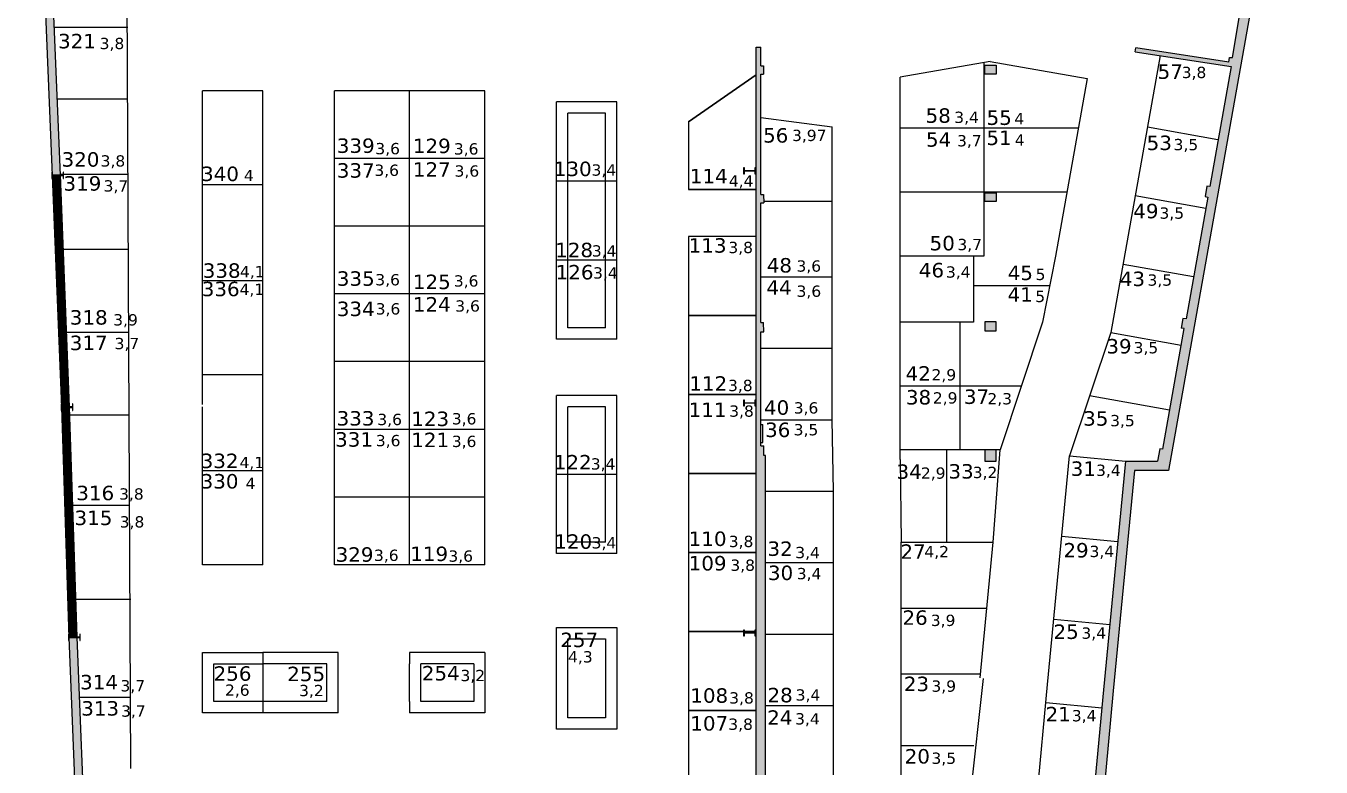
# Model space of a CAD drawing. Extents: x -21354 to 15991, y -13146 to -3381.
# Drawn here: x 12346 to 15786, y -11123 to -9153 of the extents above; entities that cross this region are included whole.
import ezdxf

# ---------------------------------------------------------------- set-up
doc = ezdxf.new("R2010")
doc.units = 0
doc.header["$LTSCALE"] = 100
doc.header["$MEASUREMENT"] = 0
for name, color, linetype in [('1 - AREA', 2, 'CONTINUOUS'), ('4 - DIVISORIA', 4, 'CONTINUOUS'), ('4 - HACHURA PAREDE', 251, 'CONTINUOUS'), ('4 - P01', 1, 'CONTINUOUS'), ('4 - P02', 2, 'CONTINUOUS'), ('4 - P04', 4, 'CONTINUOUS'), ('4 - P05', 5, 'CONTINUOUS'), ('4 - P06', 6, 'CONTINUOUS'), ('4 - SIMBOLOS', 2, 'CONTINUOUS'), ('5 - NUMERAÇÃO', 1, 'CONTINUOUS')]:
    doc.layers.add(name, color=color, linetype=linetype)
doc.styles.add('NUMERAÇAO', font='verdana.TTF', dxfattribs={"height": 30})
doc.styles.add('NUMERAÇÃO', font='verdana.TTF', dxfattribs={"height": 30})
pattern_1 = [(45, (4783.79726, -12923.57572), (-0.0883883476, 0.0883883476), [])]

msp = doc.modelspace()

# ---------------------------------------------------------------- hatches: boundary and pattern name
at = {"layer": '4 - HACHURA PAREDE', "ltscale": 0.2}
h = msp.add_hatch(dxfattribs=at)
h.set_pattern_fill('ANSI31', color=256, style=0)
h.set_pattern_definition(pattern_1)
h.paths.add_polyline_path([(12367.5, -7739), (12378.5, -7739), (12378.5, -7730), (12606.4, -7730), (12606.4, -7705), (12582.4, -7705), (12582.4, -7710), (12346.5, -7710), (12367.5, -8316.5), (12387.5, -8316.5)])
h.paths.add_polyline_path([(12391.5, -8934.5), (12411.5, -8934.5), (12387.5, -8317.5), (12367.5, -8317.5)])
h.paths.add_polyline_path([(12411.5, -8935.5), (12391.5, -8935.5), (12417.5, -9549.5), (12437.5, -9549.5)])
at = {"layer": '4 - HACHURA PAREDE'}
h = msp.add_hatch(color=256, dxfattribs=at)
h.paths.add_polyline_path([(15629.4, -8940.1), (15396.6, -8865.5), (15611.4, -8865.5), (15600.7, -8930.9), (15629.4, -8940.1), (15785.7, -8057.3), (15251.2, -8057.3), (15251.2, -8077.3), (15740.2, -8077.3), (15690.7, -8380.3), (15406.2, -8380.3), (15406.2, -8260.3), (15391.2, -8260.3), (15391.2, -8380.3), (15271.2, -8380.3), (15271.2, -8364.3), (15251.2, -8364.3), (15251.2, -8404.3), (15271.2, -8404.3), (15271.2, -8395.3), (15391.2, -8395.3), (15391.2, -8515.3), (15406.2, -8515.3), (15406.2, -8395.3), (15656.2, -8395.3), (15656.2, -8591), (15614.4, -8847.3), (15251.2, -8847.3), (15251.2, -8847.3), (15088.2, -8857.5), (15109.5, -8920), (15242.8, -8920), (15242.8, -9067.3), (15251.5, -9068.7), (15346.6, -9084.2), (15349, -9069.4), (15257.7, -9054.5), (15257.7, -8930), (15325.9, -8930), (15346.7, -8870.5), (15456.8, -8905.8), (15428, -9082.3), (15418.1, -9080.7), (15415.7, -9095.5), (15490.7, -9107.8), (15493.1, -9093), (15447.7, -9085.6), (15476.1, -8912), (15597.4, -8950.9), (15572.1, -9105.9), (15562.2, -9104.3), (15559.8, -9119.1), (15569.6, -9120.7), (15550.7, -9236.8), (15542.6, -9236.8), (15540.5, -9249.3), (15293.3, -9211), (15291.7, -9221.3), (15546.7, -9260.8), (15489.8, -9579.8), (15482.4, -9578.5), (15477.4, -9606.5), (15484.8, -9607.9), (15427, -9931.7), (15418.6, -9930.3), (15414.1, -9955.8), (15422.4, -9957.3), (15365.2, -10277.8), (15357.4, -10276.4), (15351.4, -10309.8), (15267.6, -10309.8), (15209, -10917.3), (15115, -11917.3), (15033, -12864.3), (15032.7, -12864.3), (15002, -12864.3), (15002, -12932.3), (15052.2, -12932.3), (15139.9, -11919.5), (15233.9, -10919.6), (15290.3, -10334.8), (15380.5, -10334.8)])
h.paths.add_polyline_path([(15311.7, -8910.1), (15271.2, -8910.1), (15271.2, -8865.5), (15327.3, -8865.5)], flags=16)
for points in [[(14298, -9209), (14285.5, -9209), (14285.5, -12719), (14310.5, -12719), (14310.5, -10294.8), (14306, -10294.8), (14306, -10268.8), (14298, -10268.8), (14298, -9965.8), (14305.5, -9965.8), (14305, -9940.8), (14298, -9940.8), (14298, -9623.3), (14305.5, -9623.3), (14305.3, -9601.3), (14298, -9601.3), (14298, -9280.8), (14305, -9280.8), (14305.2, -9258.8), (14298, -9258.8)], [(13641.5, -11391.5), (12516.5, -11391.5), (12516.5, -11374), (12505.5, -11374), (12481.5, -10778.5), (12461.5, -10778.5), (12487, -11411.5), (13643.8, -11411.5), (13659.5, -12163), (13679.5, -12163), (13663.5, -11395), (13642.5, -11395), (13642.5, -11403), (13641.5, -11403)]]:
    msp.add_hatch(color=256, dxfattribs=at).paths.add_polyline_path(points)
h = msp.add_hatch(color=256, dxfattribs=at)
h.paths.add_polyline_path([(14922.5, -9256.8), (14893, -9256.8), (14893, -9280.8), (14922.5, -9280.8)])
h.paths.add_polyline_path([(14922.5, -9596.3), (14893, -9596.3), (14893, -9619.8), (14922.5, -9619.8)])
h.paths.add_polyline_path([(14922.5, -9939.8), (14893, -9939.8), (14893, -9962.8), (14922.5, -9962.8)])
h.paths.add_polyline_path([(14922.5, -10279.8), (14893, -10279.8), (14893, -10309.3), (14922.5, -10309.3)])
at = {"layer": '4 - HACHURA PAREDE', "ltscale": 0.2}
h = msp.add_hatch(dxfattribs=at)
h.set_pattern_fill('ANSI31', color=256, style=0)
h.set_pattern_definition(pattern_1)
h.paths.add_polyline_path([(12461.5, -10166.5), (12441.5, -10166.5), (12461.5, -10777.5), (12481.5, -10777.5)])
h.paths.add_polyline_path([(12437.5, -9550.5), (12417.5, -9550.5), (12441.5, -10165.5), (12461.5, -10165.5)])

# ---------------------------------------------------------------- linework, layer by layer
at = {"layer": '4 - DIVISORIA', "ltscale": 0.2}
for p, q in [((12975.5, -9575), (12815.5, -9575)), ((12975.5, -9830), (12815.5, -9830))]:
    msp.add_line(p, q, dxfattribs=at)
at = {"layer": '4 - DIVISORIA'}
for p, q in [((13915.5, -9565), (13755.5, -9565)), ((13915.5, -9775), (13755.5, -9775)), ((12975.5, -10080), (12815.5, -10080)), ((12975.5, -10335), (12815.5, -10335)), ((13915.5, -10345), (13755.5, -10345)), ((12975.5, -10818.3), (12975.5, -10978.3))]:
    msp.add_line(p, q, dxfattribs=at)
at = {"layer": '4 - P01'}
msp.add_lwpolyline([(13785.5, -10781.5), (13885.5, -10781.5), (13885.5, -10991.5), (13785.5, -10991.5)], close=True, dxfattribs=at)
at = {"layer": '4 - P02'}
for p, q in [((12625.5, -11126.6), (12611.8, -8266.5)), ((14906.7, -9247.3), (14667.7, -9289.4)), ((14906.7, -9247.3), (15164.8, -9292.8)), ((15358.6, -9231.8), (15227.2, -9967.7)), ((14105.5, -9407.5), (14285.5, -9282.5)), ((14667.7, -10304.8), (14667.7, -9289.4)), ((15164.8, -9292.8), (15080.6, -9764.8)), ((12815.5, -10158.9), (12815.5, -9325)), ((12975.5, -10165), (12975.5, -9325)), ((13165.5, -10585), (13165.5, -9325)), ((13565.5, -9325), (13165.5, -9325)), ((13565.5, -10585), (13565.5, -9325)), ((13755.5, -9985), (13755.5, -9355)), ((13915.5, -9355), (13755.5, -9355)), ((13785.5, -9955), (13785.5, -9385)), ((13885.5, -9385), (13785.5, -9385)), ((13885.5, -9955), (13885.5, -9385)), ((13915.5, -9985), (13915.5, -9355)), ((14105.5, -9407.5), (14105.5, -9587.5)), ((14487.7, -10199.3), (14487.7, -9421)), ((14105.5, -9712.5), (14105.5, -12752.5)), ((15080.6, -9764.8), (15046.1, -9939.8)), ((13885.5, -9955), (13785.5, -9955)), ((15046.1, -9939.8), (14933.4, -10279.8)), ((15227.2, -9967.7), (15117.9, -10295.4)), ((13915.5, -9985), (13755.5, -9985)), ((13755.5, -10555), (13755.5, -10135)), ((13915.5, -10135), (13755.5, -10135)), ((13915.5, -10555), (13915.5, -10135)), ((12815.5, -10585), (12815.5, -10165)), ((12975.5, -10585), (12975.5, -10165)), ((13785.5, -10525), (13785.5, -10165)), ((13885.5, -10165), (13785.5, -10165)), ((13885.5, -10525), (13885.5, -10165)), ((14298, -10212.3), (14303, -10212.3)), ((14303, -10259.8), (14303, -10212.3)), ((14490.7, -10389.3), (14487.7, -10199.3)), ((14298, -10259.8), (14303, -10259.8)), ((14915, -10524.8), (14933.4, -10279.8)), ((14667.7, -10304.8), (14670.7, -10524.8)), ((15059.3, -10903.1), (15117.9, -10295.4)), ((14490.7, -11149.3), (14490.7, -10389.3)), ((13915.5, -10555), (13755.5, -10555)), ((13885.5, -10525), (13785.5, -10525)), ((14670.7, -11459.8), (14670.7, -10524.8)), ((14880.2, -10885.8), (14915, -10524.8)), ((12975.5, -10585), (12815.5, -10585)), ((13565.5, -10585), (13165.5, -10585)), ((13175.5, -10818.3), (12975.5, -10818.3)), ((13175.5, -10978.3), (13175.5, -10818.3)), ((13565.5, -10818.3), (13365.5, -10818.3)), ((13365.5, -10818.3), (13365.5, -10848.3)), ((13565.5, -10818.3), (13565.5, -10978.3)), ((12845.5, -10848.3), (12975.5, -10848.3)), ((12845.5, -10948.3), (12845.5, -10848.3)), ((13145.5, -10848.3), (12975.5, -10848.3)), ((13145.5, -10948.3), (13145.5, -10848.3)), ((13365.5, -10948.3), (13365.5, -10848.3)), ((13535.5, -10848.3), (13395.5, -10848.3)), ((13395.5, -10948.3), (13395.5, -10848.3)), ((13535.5, -10848.3), (13535.5, -10948.3)), ((14826.2, -11459.8), (14889.1, -10887.1)), ((14965.3, -11903.8), (15059.3, -10903.1)), ((12975.5, -10948.3), (12845.5, -10948.3)), ((13145.5, -10948.3), (12975.5, -10948.3)), ((13365.5, -10948.3), (13365.5, -10978.3)), ((13535.5, -10948.3), (13395.5, -10948.3)), ((13175.5, -10978.3), (12975.5, -10978.3)), ((13565.5, -10978.3), (13365.5, -10978.3))]:
    msp.add_line(p, q, dxfattribs=at)
at = {"layer": '4 - P02', "ltscale": 0.2}
for p, q in [((12975.5, -9325), (12815.5, -9325)), ((14298, -9396), (14487.7, -9421))]:
    msp.add_line(p, q, dxfattribs=at)
at = {"layer": '4 - P02'}
for points in [[(13755.5, -10751.5), (13915.5, -10751.5), (13915.5, -11021.5), (13755.5, -11021.5)], [(12815.5, -10818.3), (12975.5, -10818.3), (12975.5, -10978.3), (12815.5, -10978.3)]]:
    msp.add_lwpolyline(points, close=True, dxfattribs=at)
at = {"layer": '4 - P04'}
for p, q in [((12420.5, -9156.5), (12617.2, -9156.5)), ((14889.7, -9250.3), (14889.7, -9764.8)), ((12428.1, -9346.5), (12617, -9346.5)), ((13365.5, -10585), (13365.5, -9325)), ((15324.7, -9421.3), (15511.8, -9454.7)), ((15141.3, -9424.8), (14667.7, -9424.8)), ((13565.5, -9505), (13165.5, -9505)), ((12436.5, -9546.5), (12617.9, -9546.5)), ((14285.5, -9587.5), (14105.5, -9587.5)), ((15110.9, -9594.8), (14667.7, -9594.8)), ((14305.5, -9619), (14487.7, -9619)), ((15292.2, -9603.5), (15479.3, -9636.8)), ((13565.5, -9685), (13165.5, -9685)), ((14285.5, -9712.5), (14105.5, -9712.5)), ((12444.8, -9746.5), (12618.9, -9746.5)), ((14889.7, -9764.8), (14667.7, -9764.8)), ((14862.7, -9764.8), (14862.7, -9939.8)), ((15259.7, -9785.6), (15446.8, -9819)), ((14297.7, -9819.3), (14487.7, -9819.3)), ((13565.5, -9865), (13165.5, -9865)), ((14862.7, -9842.3), (15065.3, -9842.3)), ((14285.5, -9922.5), (14105.5, -9922.5)), ((12453.4, -9966.5), (12619.9, -9966.5)), ((14862.7, -9939.8), (14667.7, -9939.8)), ((14827.7, -10279.8), (14827.7, -9939.8)), ((15227.2, -9967.7), (15414.3, -10001.1)), ((14297.7, -10009.3), (14487.7, -10009.3)), ((13565.5, -10045), (13165.5, -10045)), ((14990.1, -10109.8), (14667.7, -10109.8)), ((14285.5, -10132.5), (14105.5, -10132.5)), ((15170.9, -10135.4), (15383.5, -10173.4)), ((12461.9, -10186.5), (12621, -10186.5)), ((14297.7, -10199.3), (14487.7, -10199.3)), ((13565.5, -10225), (13165.5, -10225)), ((14933.4, -10279.8), (14667.7, -10279.8)), ((14790.7, -10279.8), (14790.7, -10524.8)), ((15117.9, -10295.4), (15267.2, -10309.8)), ((14285.5, -10342.5), (14105.5, -10342.5)), ((13565.5, -10405), (13165.5, -10405)), ((14310.7, -10389.3), (14490.7, -10389.3)), ((12470, -10426.5), (12622.1, -10426.5)), ((15096.4, -10508.9), (15245.7, -10522.9)), ((14285.5, -10552.5), (14105.5, -10552.5)), ((14670.7, -10524.8), (14915, -10524.8)), ((14310.7, -10579.3), (14490.7, -10579.3)), ((12478.2, -10676.5), (12625.5, -10676.5)), ((14670.7, -10699.8), (14898.6, -10699.8)), ((15075.6, -10729.9), (15224.9, -10744)), ((14285.5, -10762.5), (14105.5, -10762.5)), ((14310.7, -10769.3), (14490.7, -10769.3)), ((14670.7, -10874.8), (14881.2, -10874.8)), ((12487.9, -10936.5), (12625.5, -10936.5)), ((14310.7, -10959.3), (14490.7, -10959.3)), ((15054.8, -10951), (15204.2, -10965)), ((14285.5, -10972.5), (14105.5, -10972.5)), ((14670.7, -11064.8), (14863.3, -11064.8))]:
    msp.add_line(p, q, dxfattribs=at)
at = {"layer": '4 - P05'}
for points in [[(12445.5, -9550.5), (12445.5, -9558.5), (12446.5, -9558.5), (12446.5, -9541.5), (12445.5, -9541.5), (12445.5, -9549.5), (12416.5, -9549.5), (12416.5, -9541.5), (12415.5, -9541.5), (12415.5, -9558.5), (12416.5, -9558.5), (12416.5, -9550.5)], [(12445.5, -9550.5), (12445.5, -9558.5), (12446.5, -9558.5), (12446.5, -9541.5), (12445.5, -9541.5), (12445.5, -9549.5), (12416.5, -9549.5), (12416.5, -9541.5), (12415.5, -9541.5), (12415.5, -9558.5), (12416.5, -9558.5), (12416.5, -9550.5)], [(14254, -9538.5), (14254, -9546.5), (14253, -9546.5), (14253, -9529.5), (14254, -9529.5), (14254, -9537.5), (14283, -9537.5), (14283, -9529.5), (14284, -9529.5), (14284, -9546.5), (14283, -9546.5), (14283, -9538.5)], [(14253, -9529.5), (14254, -9529.5), (14254, -9537.5), (14283, -9537.5), (14283, -9529.5), (14284, -9529.5), (14284, -9546.5), (14283, -9546.5), (14283, -9538.5), (14254, -9538.5), (14254, -9546.5), (14253, -9546.5)], [(14253, -9529.5), (14254, -9529.5), (14254, -9537.5), (14283, -9537.5), (14283, -9529.5), (14284, -9529.5), (14284, -9546.5), (14283, -9546.5), (14283, -9538.5), (14254, -9538.5), (14254, -9546.5), (14253, -9546.5)], [(14253, -9529.5), (14254, -9529.5), (14254, -9537.5), (14283, -9537.5), (14283, -9529.5), (14284, -9529.5), (14284, -9546.5), (14283, -9546.5), (14283, -9538.5), (14254, -9538.5), (14254, -9546.5), (14253, -9546.5)], [(14253, -9529.5), (14254, -9529.5), (14254, -9537.5), (14283, -9537.5), (14283, -9529.5), (14284, -9529.5), (14284, -9546.5), (14283, -9546.5), (14283, -9538.5), (14254, -9538.5), (14254, -9546.5), (14253, -9546.5)], [(14253, -9529.5), (14254, -9529.5), (14254, -9537.5), (14283, -9537.5), (14283, -9529.5), (14284, -9529.5), (14284, -9546.5), (14283, -9546.5), (14283, -9538.5), (14254, -9538.5), (14254, -9546.5), (14253, -9546.5)], [(14253, -9529.5), (14254, -9529.5), (14254, -9537.5), (14283, -9537.5), (14283, -9529.5), (14284, -9529.5), (14284, -9546.5), (14283, -9546.5), (14283, -9538.5), (14254, -9538.5), (14254, -9546.5), (14253, -9546.5)], [(14253, -9529.5), (14254, -9529.5), (14254, -9537.5), (14283, -9537.5), (14283, -9529.5), (14284, -9529.5), (14284, -9546.5), (14283, -9546.5), (14283, -9538.5), (14254, -9538.5), (14254, -9546.5), (14253, -9546.5)], [(14254, -9538.5), (14254, -9546.5), (14253, -9546.5), (14253, -9529.5), (14254, -9529.5), (14254, -9537.5), (14283, -9537.5), (14283, -9529.5), (14284, -9529.5), (14284, -9546.5), (14283, -9546.5), (14283, -9538.5)], [(14253, -9529.5), (14254, -9529.5), (14254, -9537.5), (14283, -9537.5), (14283, -9529.5), (14284, -9529.5), (14284, -9546.5), (14283, -9546.5), (14283, -9538.5), (14254, -9538.5), (14254, -9546.5), (14253, -9546.5)], [(14253, -9529.5), (14254, -9529.5), (14254, -9537.5), (14283, -9537.5), (14283, -9529.5), (14284, -9529.5), (14284, -9546.5), (14283, -9546.5), (14283, -9538.5), (14254, -9538.5), (14254, -9546.5), (14253, -9546.5)], [(14253, -9529.5), (14254, -9529.5), (14254, -9537.5), (14283, -9537.5), (14283, -9529.5), (14284, -9529.5), (14284, -9546.5), (14283, -9546.5), (14283, -9538.5), (14254, -9538.5), (14254, -9546.5), (14253, -9546.5)], [(14253, -9529.5), (14254, -9529.5), (14254, -9537.5), (14283, -9537.5), (14283, -9529.5), (14284, -9529.5), (14284, -9546.5), (14283, -9546.5), (14283, -9538.5), (14254, -9538.5), (14254, -9546.5), (14253, -9546.5)], [(14253, -9529.5), (14254, -9529.5), (14254, -9537.5), (14283, -9537.5), (14283, -9529.5), (14284, -9529.5), (14284, -9546.5), (14283, -9546.5), (14283, -9538.5), (14254, -9538.5), (14254, -9546.5), (14253, -9546.5)], [(14253, -9529.5), (14254, -9529.5), (14254, -9537.5), (14283, -9537.5), (14283, -9529.5), (14284, -9529.5), (14284, -9546.5), (14283, -9546.5), (14283, -9538.5), (14254, -9538.5), (14254, -9546.5), (14253, -9546.5)], [(14253, -9529.5), (14254, -9529.5), (14254, -9537.5), (14283, -9537.5), (14283, -9529.5), (14284, -9529.5), (14284, -9546.5), (14283, -9546.5), (14283, -9538.5), (14254, -9538.5), (14254, -9546.5), (14253, -9546.5)], [(12470, -10166.5), (12470, -10174.5), (12471, -10174.5), (12471, -10157.5), (12470, -10157.5), (12470, -10165.5), (12441, -10165.5), (12441, -10157.5), (12440, -10157.5), (12440, -10174.5), (12441, -10174.5), (12441, -10166.5)], [(14254, -10155.5), (14254, -10163.5), (14253, -10163.5), (14253, -10146.5), (14254, -10146.5), (14254, -10154.5), (14283, -10154.5), (14283, -10146.5), (14284, -10146.5), (14284, -10163.5), (14283, -10163.5), (14283, -10155.5)], [(14254, -10155.5), (14254, -10163.5), (14253, -10163.5), (14253, -10146.5), (14254, -10146.5), (14254, -10154.5), (14283, -10154.5), (14283, -10146.5), (14284, -10146.5), (14284, -10163.5), (14283, -10163.5), (14283, -10155.5)], [(14254, -10766.5), (14254, -10774.5), (14253, -10774.5), (14253, -10757.5), (14254, -10757.5), (14254, -10765.5), (14283, -10765.5), (14283, -10757.5), (14284, -10757.5), (14284, -10774.5), (14283, -10774.5), (14283, -10766.5)], [(14254, -10766.5), (14254, -10774.5), (14253, -10774.5), (14253, -10757.5), (14254, -10757.5), (14254, -10765.5), (14283, -10765.5), (14283, -10757.5), (14284, -10757.5), (14284, -10774.5), (14283, -10774.5), (14283, -10766.5)], [(12489.5, -10778.5), (12489.5, -10786.5), (12490.5, -10786.5), (12490.5, -10769.5), (12489.5, -10769.5), (12489.5, -10777.5), (12460.5, -10777.5), (12460.5, -10769.5), (12459.5, -10769.5), (12459.5, -10786.5), (12460.5, -10786.5), (12460.5, -10778.5)]]:
    msp.add_lwpolyline(points, close=True, dxfattribs=at)
at = {"layer": '4 - P06'}
for p, q in [((15785.7, -8057.3), (15380.5, -10334.8)), ((12417.5, -9550.3), (12391.5, -8935.3)), ((15550.7, -9236.8), (15569.6, -9120.7)), ((14285.5, -12752.5), (14285.5, -9209)), ((14285.5, -9209), (14298, -9209)), ((14298, -9258.8), (14298, -9209)), ((15291.7, -9221.3), (15293.3, -9211)), ((15540.5, -9249.3), (15293.3, -9211)), ((15291.7, -9221.3), (15546.7, -9260.8)), ((15540.5, -9249.3), (15542.6, -9236.8)), ((15542.6, -9236.8), (15550.7, -9236.8)), ((14298, -9258.8), (14305.2, -9258.8)), ((14298, -9280.8), (14305, -9280.8)), ((14298, -9601.3), (14298, -9280.8)), ((14305.2, -9258.8), (14305, -9280.8)), ((15546.7, -9260.8), (15489.8, -9579.8)), ((12441.5, -10166.2), (12417.5, -9550.3)), ((14298, -9601.3), (14305.3, -9601.3)), ((14298, -9623.3), (14305.5, -9623.3)), ((14298, -9940.8), (14298, -9623.3)), ((14305.3, -9601.3), (14305.5, -9623.3)), ((14298, -9940.8), (14305, -9940.8)), ((14298, -9965.8), (14305.5, -9965.8)), ((14298, -10268.8), (14298, -9965.8)), ((14305.5, -9965.8), (14305, -9940.8)), ((15365.2, -10277.8), (15422.4, -9957.3)), ((12461.5, -10778.2), (12441.5, -10166.2)), ((14298, -10268.8), (14306, -10268.8)), ((14306, -10294.8), (14306, -10268.8)), ((14310.5, -10294.8), (14306, -10294.8)), ((14310.5, -12752.5), (14310.5, -10294.8)), ((15290.3, -10334.8), (15233.9, -10919.6)), ((15380.5, -10334.8), (15290.3, -10334.8)), ((12487, -11411.5), (12461.5, -10778.2)), ((15233.9, -10919.6), (15139.9, -11919.5))]:
    msp.add_line(p, q, dxfattribs=at)
for points in [[(12367.5, -7739), (12387.5, -8316.5), (12411.5, -8934.5), (12437.5, -9549.5), (12461.5, -10165.5), (12481.5, -10777.5), (12505.5, -11374)], [(15489.8, -9579.8), (15482.4, -9578.5), (15477.4, -9606.5), (15484.8, -9607.9)], [(15484.8, -9607.9), (15427, -9931.7)], [(15418.6, -9930.3), (15414.1, -9955.8)], [(15427, -9931.7), (15418.6, -9930.3)], [(15422.4, -9957.3), (15414.1, -9955.8)], [(15365.2, -10277.8), (15357.4, -10276.4), (15351.4, -10309.8)], [(15033, -12864.3), (15115, -11917.3), (15209, -10917.3), (15267.6, -10309.8), (15351.4, -10309.8)]]:
    msp.add_lwpolyline(points, dxfattribs=at)
for points in [[(14922.5, -9280.8), (14893, -9280.8), (14893, -9256.8), (14922.5, -9256.8)], [(14922.5, -9619.8), (14893, -9619.8), (14893, -9596.3), (14922.5, -9596.3)], [(14893, -9939.3), (14893, -9962.8), (14922.5, -9962.8), (14922.5, -9939.3)], [(14893, -10279.8), (14893, -10309.3), (14922.5, -10309.3), (14922.5, -10279.8)]]:
    msp.add_lwpolyline(points, close=True, dxfattribs=at)
at = {"layer": '4 - SIMBOLOS'}
for points in [[(14285.5, -9282.5), (14105.5, -9407.5), (14105.5, -9587.5), (14285.5, -9587.5)], [(14253, -9529.5), (14254, -9529.5), (14254, -9537.5), (14283, -9537.5), (14283, -9529.5), (14284, -9529.5), (14284, -9546.5), (14283, -9546.5), (14283, -9538.5), (14254, -9538.5), (14254, -9546.5), (14253, -9546.5)], [(14285.5, -9712.5), (14105.5, -9712.5), (14105.5, -9922.5), (14285.5, -9922.5)], [(14285.5, -9922.5), (14105.5, -9922.5), (14105.5, -10132.5), (14285.5, -10132.5)], [(14285.5, -10132.5), (14105.5, -10132.5), (14105.5, -10342.5), (14285.5, -10342.5)], [(14253, -10163.5), (14253, -10146.5), (14254, -10146.5), (14254, -10154.5), (14283, -10154.5), (14283, -10146.5), (14284, -10146.5), (14284, -10163.5), (14283, -10163.5), (14283, -10155.5), (14254, -10155.5), (14254, -10163.5)], [(14285.5, -10342.5), (14105.5, -10342.5), (14105.5, -10552.5), (14285.5, -10552.5)], [(14285.5, -10552.5), (14105.5, -10552.5), (14105.5, -10762.5), (14253, -10762.5), (14253, -10757.5), (14254, -10757.5), (14254, -10762.5), (14283, -10762.5), (14283, -10757.5), (14285.5, -10757.5)], [(14285.5, -10774.5), (14283, -10774.5), (14283, -10766.5), (14254, -10766.5), (14254, -10774.5), (14253, -10774.5), (14253, -10762.5), (14105.5, -10762.5), (14105.5, -10972.5), (14285.5, -10972.5)], [(14285.5, -10972.5), (14105.5, -10972.5), (14105.5, -11182.5), (14285.5, -11182.5)]]:
    msp.add_lwpolyline(points, close=True, dxfattribs=at)

# ---------------------------------------------------------------- texts
at = {"layer": '1 - AREA', "style": 'NUMERAÇÃO'}
for s, p in [('3,8', (12542.3, -9214.5)), ('3,8', (15415.4, -9291.4)), ('3,4', (14811.5, -9410.7)), ('4', (14971.2, -9414.1)), ('3,97', (14380.7, -9458.7)), ('3,7 ', (14818.9, -9472.9)), ('4', (14972.3, -9471)), ('3,5', (15393.9, -9483.2)), ('3,6', (13274.3, -9493.9)), ('3,6', (13482.8, -9494.6)), ('3,8', (12544.8, -9526.6)), ('3,6', (13271.7, -9551.4)), ('3,6', (13484.7, -9553.4)), ('3,4', (13848.4, -9550.8)), ('4', (12925.3, -9565.4)), ('4,4', (14213, -9579.6)), ('3,7', (12552.8, -9593)), ('3,5', (15356.5, -9665.2)), ('3,8', (14211.7, -9756.6)), ('3,7', (14819.9, -9748.8)), ('3,4', (13849.2, -9765.8)), ('4,1', (12914.9, -9820.8)), ('3,4', (13852.4, -9824.3)), ('3,6', (14392.6, -9805.9)), ('3,4', (14789.5, -9821.8)), ('5', (15027.6, -9828.2)), ('3,6', (13274.2, -9842.3)), ('3,6', (13482.8, -9845.6)), ('3,5', (15324.7, -9843.2)), ('4,1', (12913.8, -9867.8)), ('3,6', (14392.8, -9872.8)), ('5', (15026.7, -9886.7)), ('3,6', (13275.2, -9919.7)), ('3,6', (13486.5, -9912.1)), ('3,9', (12578.3, -9948.9)), ('3,7', (12582, -10011.9)), ('3,5', (15287.7, -10023)), ('2,9', (14751.2, -10095)), ('3,8', (14210.8, -10123.3)), ('2,9', (14754.7, -10156.4)), ('2,3', (14899.5, -10158.6)), ('3,8', (14214, -10191.4)), ('3,6', (14385.2, -10183)), ('3,6', (13279.6, -10213.7)), ('3,6', (13477.4, -10211.8)), ('3,5', (14385.1, -10240.9)), ('3,5', (15225.5, -10216.8)), ('3,6', (13275.7, -10269.9)), ('3,6', (13477.4, -10271.9)), ('4,1', (12913.7, -10328.1)), ('3,4', (13846.3, -10331.9)), ('2,9', (14723, -10356.2)), ('3,2', (14860.5, -10354.5)), ('3,4', (15188, -10348.8)), ('3,8', (12593.8, -10411.7)), ('4', (12929.8, -10383.6)), ('3,8', (12595.5, -10485.8)), ('3,4', (13848.6, -10541.5)), ('3,8', (14212.8, -10537.8)), ('3,6', (13270.7, -10574.7)), ('3,6', (13468.3, -10576.7)), ('3,4', (14389.4, -10567.4)), ('4,2', (14732.2, -10565)), ('3,4', (15170.8, -10564.4)), ('3,8', (14217, -10601)), ('3,4', (14393.2, -10623.4)), ('3,9', (14749.2, -10747.6)), ('3,4', (15149.2, -10781.5)), ('4,3', (13786.1, -10844.5)), ('3,2', (13500.4, -10894.2)), ('3,7', (12597.6, -10921.4)), ('3,9', (14750.9, -10922.3)), ('2,6', (12875.1, -10933)), ('3,2', (13071.9, -10934.1)), ('3,8', (14214, -10953.7)), ('3,4', (14390.4, -10945.9)), ('3,7', (12599.2, -10988.6)), ('3,4', (15123.7, -11001)), ('3,8', (14211.5, -11023.6)), ('3,4', (14389, -11009.3)), ('3,5', (14751, -11114))]:
    msp.add_text(s, height=30, dxfattribs=at).set_placement(p)
at = {"layer": '5 - NUMERAÇÃO', "style": 'NUMERAÇAO'}
for s, p in [('321', (12431.9, -9212.4)), ('57', (15351.6, -9293.6)), ('58', (14735.5, -9410.3)), ('55', (14897.5, -9415.9)), ('339', (13172.1, -9490.3)), ('129', (13374, -9490.9)), ('56', (14303.9, -9462.9)), ('54', (14736.5, -9473.8)), ('51', (14896.9, -9469.4)), ('53', (15322.5, -9482.7)), ('320', (12441.2, -9526.8)), ('340', (12811.6, -9565.1)), ('337', (13172.1, -9556.1)), ('127', (13374, -9553.5)), ('130', (13748.3, -9551.9)), ('319', (12446.2, -9590.6)), ('114', (14109.4, -9571.1)), ('49', (15287, -9664)), ('128', (13751.9, -9767.5)), ('113', (14106.4, -9755.4)), ('50', (14746.1, -9749.3)), ('338', (12816, -9822.2)), ('126', (13753.1, -9826.5)), ('48', (14313.7, -9808.2)), ('46', (14717.5, -9821)), ('45', (14953.5, -9828.3)), ('336', (12813.5, -9871.1)), ('335', (13172.1, -9843.4)), ('125', (13374, -9852.2)), ('44', (14312.8, -9867.1)), ('43', (15251.1, -9844.2)), ('41', (14953.1, -9885.9)), ('334', (13172.1, -9924)), ('124', (13374, -9911.9)), ('318', (12463, -9946.6)), ('317', (12463, -10014.4)), ('39', (15215.5, -10023.3)), ('42', (14682.5, -10095.6)), ('112', (14108.1, -10122.3)), ('38', (14683.2, -10158.9)), ('37', (14837.2, -10157.4)), ('333', (13171.5, -10214.9)), ('123', (13369.8, -10216.2)), ('111', (14106.4, -10192.3)), ('40', (14306.3, -10186.2)), ('35', (15153.9, -10215.2)), ('36', (14309.3, -10245.4)), ('331', (13167.6, -10271)), ('121', (13369.8, -10272.3)), ('332', (12810.5, -10327.9)), ('122', (13748.1, -10331.5)), ('33', (14796.2, -10355.8)), ('31', (15120.8, -10348.6)), ('330', (12810.4, -10382.2)), ('34', (14658.3, -10356.6)), ('316', (12480.3, -10413.3)), ('315', (12475.6, -10479.4)), ('120', (13749.6, -10542.4)), ('110', (14106.4, -10534.9)), ('32', (14315.6, -10561.3)), ('329', (13168.9, -10576.8)), ('119', (13367.1, -10575)), ('27', (14668.6, -10569.1)), ('29', (15101.4, -10565.5)), ('109', (14106.4, -10600)), ('30', (14316.8, -10625.5)), ('26', (14674.1, -10744.5)), ('257', (13765.5, -10803.7)), ('25', (15075.1, -10782)), ('256', (12844.9, -10893.1)), ('255', (13040.4, -10894.2)), ('254', (13397.7, -10892.4)), ('314', (12490.4, -10916)), ('23', (14677.7, -10920.7)), ('108', (14110.7, -10951.6)), ('28', (14315.6, -10950.4)), ('313', (12493.4, -10985.7)), ('21', (15054.1, -11001)), ('107', (14110.7, -11025.5)), ('24', (14314.8, -11010.1)), ('20', (14679.9, -11113.1))]:
    msp.add_text(s, height=38.4, dxfattribs=at).set_placement(p)

doc.saveas('drawing.dxf')
